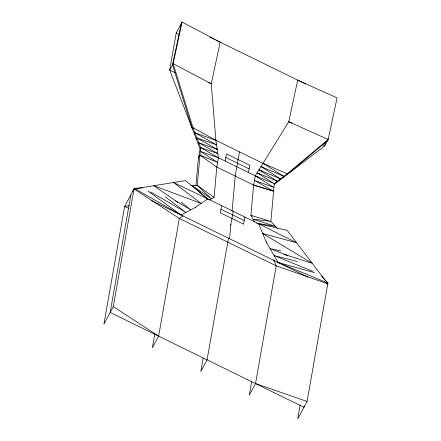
<?xml version="1.0" encoding="UTF-8"?>
<svg xmlns="http://www.w3.org/2000/svg" width="441" height="441" viewBox="0 0 441 441"><rect width="100%" height="100%" fill="white"/><g stroke="black" fill="none" stroke-linecap="round" stroke-linejoin="round"><path stroke-width="0.66" d="M195.92 185.661L198.4 158.054L200.038 148.771L200.661 147.608L192.954 127.614L173.131 63.636L182.056 22.05L220.186 42.187L211.261 83.773L215.892 140.315L218.433 157.773L216.801 167.045L214.072 197.359L209.293 199.927M198.18 143.959L198.808 142.79L217.821 153.573L200.661 147.608L197.259 185.352L211.421 198.786L192.177 185.589L208.262 199.767M229.585 238.757L230.864 224.469M232.054 211.222L235.213 176.069M254.655 221.895L250.907 215.384L253.625 185.082L255.262 175.805L288.772 121.71L297.697 80.124L337.078 97.924L328.154 139.516L287.251 173.765L274.285 183.638L270.879 221.382L277.328 228.361M130.894 194.746L110.173 312.437L303.954 407.28L304.191 405.929M300.2 404.744L297.697 418.95L307.085 401.448L327.801 283.756L276.226 265.879L179.338 218.455L134.02 188.913L124.638 206.416L103.922 324.107L113.304 306.605L134.02 188.913L135.938 189.663M182.056 22.05L176.218 32.943L169.68 70.069L200.038 148.771M154.747 334.289L152.365 347.817L158.622 336.147L179.338 218.455L183.158 215.825M225.213 161.092L226.476 153.903L249.749 165.292L248.481 172.486M221.575 205.622L220.318 212.788L243.586 224.177L244.849 217.011M203.191 357.998L200.809 371.526L207.066 359.862L228.499 238.107M235.213 176.058L239.474 151.858M230.759 225.252L233.212 211.316M251.756 381.035L249.253 395.241L255.51 383.571L276.226 265.879L273.629 259.661M325.419 141.897L324.708 145.943L274.175 184.41M181.433 23.219L172.503 64.805L192.326 128.778L192.954 127.614L215.892 140.315L194.95 132.796L194.327 133.959M327.961 138.667L327.531 140.679L286.628 174.934L287.251 173.765L263.057 163.396L283.888 176.323L283.265 177.491M132.691 191.333L134.268 188.329L142.211 187.954M327.42 284.373L328.049 283.172L321.511 276.105M196.322 139.147L196.951 137.978L216.553 144.841L194.95 132.796M198.4 158.054L199.971 155.127L217.617 162.409L200.319 151.368L218.433 157.773L200.661 147.608M276.777 182.431L277.406 181.262L259.016 169.829L280.526 178.886L279.903 180.049M195.165 207.551L207.783 198.869L185.485 180.59L136.655 188.483M134.268 188.329L181.141 215.043L195.666 207.242M129.384 205.644L124.638 206.416L128.926 208.516M190.909 185.65L197.259 185.352L214.072 197.359M256.629 223.207L275.487 226.365L253.095 219.183L270.879 221.382L250.907 215.384L252.131 215.985M280.757 251.001L270.052 248.619L287.157 255.427M266.623 242.875L258.641 223.758L287.201 230.373L325.337 280.52M297.289 261.452L274.043 255.543L312.675 271.254M283.723 254.231L312.217 263.266L262.731 233.548L296.633 242.776L258.641 223.758M266.066 241.696L278.028 262.467L314.356 272.61M273.591 191.162L253.625 185.082L273.591 191.162L254.446 180.441L273.938 187.397L255.262 175.805L274.285 183.638L257.142 172.817L277.406 181.262M255.51 383.571L307.085 401.448M198.808 142.79L217.209 149.367L196.951 137.978M278.028 262.467L328.049 283.172M280.526 178.886L261.039 166.615L283.888 176.323M207.783 198.869L173.528 182.524L201.168 203.417L153.771 185.716L177.905 202.402M209.729 37.066L214.651 39.475M215.881 40.076L305.696 84.038M176.218 32.943L179.294 34.448M208.185 82.269L211.261 83.773L173.131 63.636L169.68 70.069L175.22 72.782M291.848 123.215L288.772 121.71L328.154 139.516L324.708 145.943L322.244 144.742M214.078 139.428L265.476 164.581M215.318 144.235L216.553 144.841M261.039 166.615L263.509 167.823M215.98 148.766L217.209 149.367M259.016 169.829L261.474 171.031M216.592 152.972L217.821 153.573M225.847 157.498L249.115 168.886M257.142 172.817L259.595 174.019M217.204 157.178L257.715 177.001M255.471 185.975L216.796 167.056L199.971 155.127M205.969 197.981L259.854 224.353M220.947 209.205L244.215 220.594M262.731 233.548L264.578 234.452M151.704 200.638L308.077 277.174M150.607 191.984L185.981 212.446L165.309 196.873M325.441 282.378L327.801 283.756L326.572 282.135M175.612 200.887L190.826 209.844L181.234 202.232M113.304 306.605L158.622 336.147M147.956 191.085L181.141 215.043"/></g></svg>
